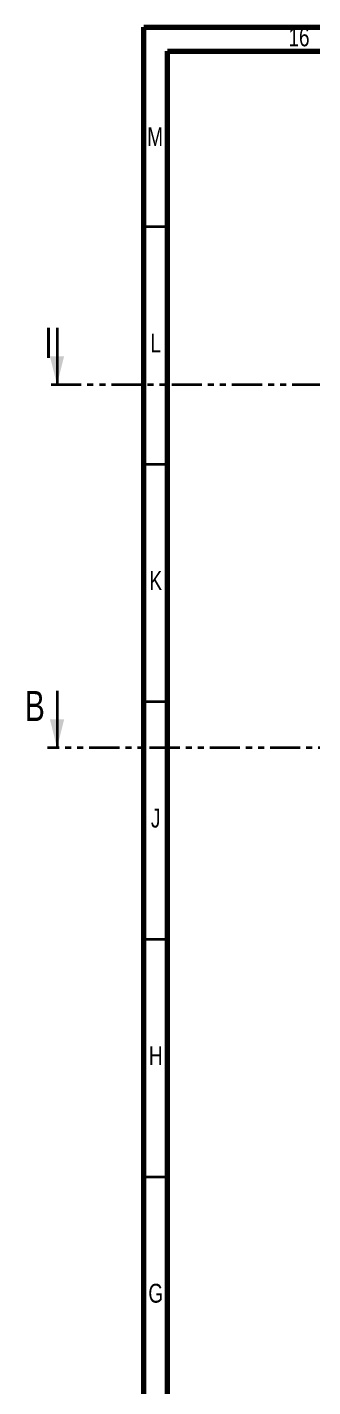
# Model space of a CAD drawing. Header units: millimetres. Extents: x -358 to 836, y 5 to 1249.
# Drawn here: x -9.6 to 50.6, y 302.8 to 589 of the extents above; entities that cross this region are included whole.
import ezdxf

# ---------------------------------------------------------------- set-up
doc = ezdxf.new("R2010")
doc.units = ezdxf.units.MM
doc.linetypes.add('PHANTOM', pattern=[12.7, 6.35, -1.27, 1.27, -1.27, 1.27, -1.27])
doc.styles.add('SLDTEXTSTYLE0', font='TXT', dxfattribs={"width": 0.75})

msp = doc.modelspace()

# ---------------------------------------------------------------- linework, layer by layer
at = {"color": 7, "linetype": 'Continuous', "lineweight": 70}
for p, q in [((15, 5), (15, 589)), ((15, 589), (836, 589)), ((20, 10), (20, 584)), ((20, 584), (831, 584))]:
    msp.add_line(p, q, dxfattribs=at)
at = {"color": 7, "linetype": 'Continuous', "lineweight": 35}
for p, q in [((20, 547), (15, 547)), ((-3.31, 525.76), (-3.31, 513.76)), ((20, 497), (15, 497)), ((-3.31, 449.32), (-3.31, 437.32)), ((20, 447), (15, 447)), ((20, 397), (15, 397)), ((20, 347), (15, 347))]:
    msp.add_line(p, q, dxfattribs=at)
at = {"color": 7, "linetype": 'PHANTOM', "lineweight": 35}
for p, q in [((293.9, 513.76), (-5.31, 513.76)), ((581.33, 437.32), (-5.31, 437.32))]:
    msp.add_line(p, q, dxfattribs=at)
at = {"color": 7, "linetype": 'Continuous', "lineweight": 35}
for points in [[(-3.31, 513.76), (-1.81, 519.76), (-4.81, 519.76)], [(-3.31, 437.32), (-1.81, 443.32), (-4.81, 443.32)]]:
    msp.add_solid(points, dxfattribs=at)

# ---------------------------------------------------------------- texts
at = {"color": 7, "linetype": 'Continuous', "lineweight": 0, "attachment_point": 2, "style": 'SLDTEXTSTYLE0'}
for s, insert, char_height in [('16', (47.67, 588.96), 3.969), ('M', (17.36, 567.96), 3.97), ('L', (17.45, 524.52), 3.97), ('K', (17.49, 474.52), 3.97), ('J', (17.47, 424.52), 3.97), ('H', (17.49, 374.52), 3.97), ('G', (17.49, 324.52), 3.97)]:
    msp.add_mtext(s, dxfattribs=dict(at, insert=insert, char_height=char_height))
at = {"color": 7, "linetype": 'Continuous', "char_height": 6.35, "attachment_point": 1, "style": 'SLDTEXTSTYLE0'}
for s, insert in [('I', (-5.99, 525.76)), ('B', (-10.12, 449.32))]:
    msp.add_mtext(s, dxfattribs=dict(at, insert=insert))

doc.saveas('drawing.dxf')
